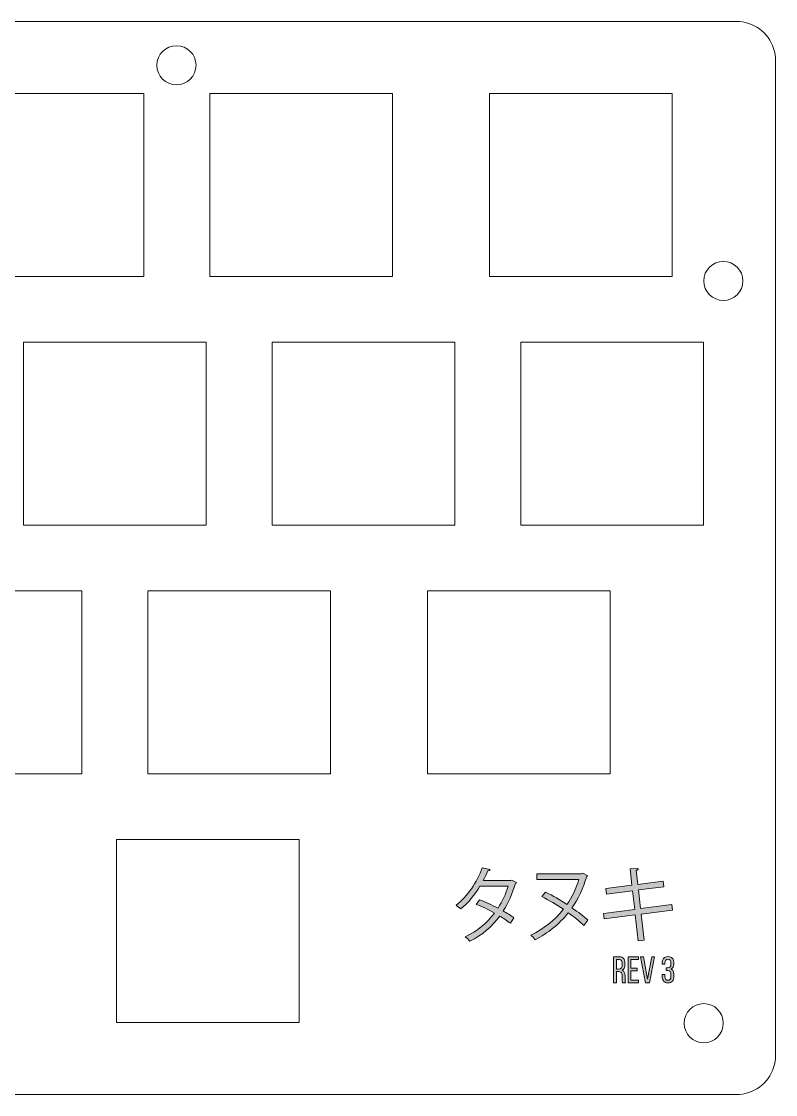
# Model space of a CAD drawing. Header units: inches. Extents: x 3 to 411, y -340 to -2.
# Drawn here: x 184.1 to 241.9, y -83.9 to -1.7 of the extents above; entities that cross this region are included whole.
import ezdxf

# ---------------------------------------------------------------- set-up
doc = ezdxf.new("R2010")
doc.units = ezdxf.units.IN
doc.header["$MEASUREMENT"] = 0
doc.layers.add('Layer 1', color=7, linetype='Continuous')

# ---------------------------------------------------------------- blocks, each defined once
blk = doc.blocks.new('block 86')
at = {"layer": 'Layer 1', "color": 4, "lineweight": 9, "true_color": 0x00ffff}
blk.add_lwpolyline([(238.876, -1.689), (239.112, -1.697)], dxfattribs=at)
blk = doc.blocks.new('block 87')
at = {"layer": 'Layer 1', "color": 4, "lineweight": 9, "true_color": 0x00ffff}
blk.add_lwpolyline([(239.112, -1.697), (239.345, -1.725)], dxfattribs=at)
blk = doc.blocks.new('block 88')
at = {"layer": 'Layer 1', "color": 4, "lineweight": 9, "true_color": 0x00ffff}
blk.add_lwpolyline([(239.345, -1.725), (239.577, -1.77)], dxfattribs=at)
blk = doc.blocks.new('block 89')
at = {"layer": 'Layer 1', "color": 4, "lineweight": 9, "true_color": 0x00ffff}
blk.add_lwpolyline([(239.577, -1.77), (239.804, -1.835)], dxfattribs=at)
blk = doc.blocks.new('block 90')
at = {"layer": 'Layer 1', "color": 4, "lineweight": 9, "true_color": 0x00ffff}
blk.add_lwpolyline([(239.804, -1.835), (240.024, -1.916)], dxfattribs=at)
blk = doc.blocks.new('block 91')
at = {"layer": 'Layer 1', "color": 4, "lineweight": 9, "true_color": 0x00ffff}
blk.add_lwpolyline([(240.024, -1.916), (240.238, -2.014)], dxfattribs=at)
blk = doc.blocks.new('block 92')
at = {"layer": 'Layer 1', "color": 4, "lineweight": 9, "true_color": 0x00ffff}
blk.add_lwpolyline([(240.238, -2.014), (240.443, -2.132)], dxfattribs=at)
blk = doc.blocks.new('block 93')
at = {"layer": 'Layer 1', "color": 4, "lineweight": 9, "true_color": 0x00ffff}
blk.add_lwpolyline([(240.443, -2.132), (240.639, -2.261)], dxfattribs=at)
blk = doc.blocks.new('block 94')
at = {"layer": 'Layer 1', "color": 4, "lineweight": 9, "true_color": 0x00ffff}
blk.add_lwpolyline([(240.639, -2.261), (240.825, -2.407)], dxfattribs=at)
blk = doc.blocks.new('block 95')
at = {"layer": 'Layer 1', "color": 4, "lineweight": 9, "true_color": 0x00ffff}
blk.add_lwpolyline([(240.825, -2.407), (240.997, -2.567)], dxfattribs=at)
blk = doc.blocks.new('block 96')
at = {"layer": 'Layer 1', "color": 4, "lineweight": 9, "true_color": 0x00ffff}
blk.add_lwpolyline([(240.997, -2.567), (241.157, -2.739)], dxfattribs=at)
blk = doc.blocks.new('block 97')
at = {"layer": 'Layer 1', "color": 4, "lineweight": 9, "true_color": 0x00ffff}
blk.add_lwpolyline([(241.157, -2.739), (241.303, -2.925)], dxfattribs=at)
blk = doc.blocks.new('block 98')
at = {"layer": 'Layer 1', "color": 4, "lineweight": 9, "true_color": 0x00ffff}
blk.add_lwpolyline([(241.303, -2.925), (241.434, -3.12)], dxfattribs=at)
blk = doc.blocks.new('block 99')
at = {"layer": 'Layer 1', "color": 4, "lineweight": 9, "true_color": 0x00ffff}
blk.add_lwpolyline([(241.434, -3.12), (241.55, -3.326)], dxfattribs=at)
blk = doc.blocks.new('block 100')
at = {"layer": 'Layer 1', "color": 4, "lineweight": 9, "true_color": 0x00ffff}
blk.add_lwpolyline([(241.55, -3.326), (241.649, -3.54)], dxfattribs=at)
blk = doc.blocks.new('block 101')
at = {"layer": 'Layer 1', "color": 4, "lineweight": 9, "true_color": 0x00ffff}
blk.add_lwpolyline([(241.649, -3.54), (241.729, -3.76)], dxfattribs=at)
blk = doc.blocks.new('block 102')
at = {"layer": 'Layer 1', "color": 4, "lineweight": 9, "true_color": 0x00ffff}
blk.add_lwpolyline([(241.729, -3.76), (241.794, -3.987)], dxfattribs=at)
blk = doc.blocks.new('block 103')
at = {"layer": 'Layer 1', "color": 4, "lineweight": 9, "true_color": 0x00ffff}
blk.add_lwpolyline([(241.794, -3.987), (241.839, -4.219)], dxfattribs=at)
blk = doc.blocks.new('block 104')
at = {"layer": 'Layer 1', "color": 4, "lineweight": 9, "true_color": 0x00ffff}
blk.add_lwpolyline([(241.839, -4.219), (241.868, -4.454)], dxfattribs=at)
blk = doc.blocks.new('block 105')
at = {"layer": 'Layer 1', "color": 4, "lineweight": 9, "true_color": 0x00ffff}
blk.add_lwpolyline([(241.868, -4.454), (241.876, -4.689)], dxfattribs=at)
blk = doc.blocks.new('block 106')
at = {"layer": 'Layer 1', "color": 4, "lineweight": 9, "true_color": 0x00ffff}
blk.add_lwpolyline([(241.876, -4.689), (241.876, -80.889)], dxfattribs=at)
blk = doc.blocks.new('block 107')
at = {"layer": 'Layer 1', "color": 4, "lineweight": 9, "true_color": 0x00ffff}
blk.add_lwpolyline([(241.876, -80.889), (241.868, -81.125)], dxfattribs=at)
blk = doc.blocks.new('block 108')
at = {"layer": 'Layer 1', "color": 4, "lineweight": 9, "true_color": 0x00ffff}
blk.add_lwpolyline([(241.868, -81.125), (241.839, -81.359)], dxfattribs=at)
blk = doc.blocks.new('block 109')
at = {"layer": 'Layer 1', "color": 4, "lineweight": 9, "true_color": 0x00ffff}
blk.add_lwpolyline([(241.839, -81.359), (241.794, -81.589)], dxfattribs=at)
blk = doc.blocks.new('block 110')
at = {"layer": 'Layer 1', "color": 4, "lineweight": 9, "true_color": 0x00ffff}
blk.add_lwpolyline([(241.794, -81.589), (241.729, -81.817)], dxfattribs=at)
blk = doc.blocks.new('block 111')
at = {"layer": 'Layer 1', "color": 4, "lineweight": 9, "true_color": 0x00ffff}
blk.add_lwpolyline([(241.729, -81.817), (241.649, -82.039)], dxfattribs=at)
blk = doc.blocks.new('block 112')
at = {"layer": 'Layer 1', "color": 4, "lineweight": 9, "true_color": 0x00ffff}
blk.add_lwpolyline([(241.649, -82.039), (241.55, -82.251)], dxfattribs=at)
blk = doc.blocks.new('block 113')
at = {"layer": 'Layer 1', "color": 4, "lineweight": 9, "true_color": 0x00ffff}
blk.add_lwpolyline([(241.55, -82.251), (241.434, -82.457)], dxfattribs=at)
blk = doc.blocks.new('block 114')
at = {"layer": 'Layer 1', "color": 4, "lineweight": 9, "true_color": 0x00ffff}
blk.add_lwpolyline([(241.434, -82.457), (241.303, -82.653)], dxfattribs=at)
blk = doc.blocks.new('block 115')
at = {"layer": 'Layer 1', "color": 4, "lineweight": 9, "true_color": 0x00ffff}
blk.add_lwpolyline([(241.303, -82.653), (241.157, -82.838)], dxfattribs=at)
blk = doc.blocks.new('block 116')
at = {"layer": 'Layer 1', "color": 4, "lineweight": 9, "true_color": 0x00ffff}
blk.add_lwpolyline([(241.157, -82.838), (240.997, -83.011)], dxfattribs=at)
blk = doc.blocks.new('block 117')
at = {"layer": 'Layer 1', "color": 4, "lineweight": 9, "true_color": 0x00ffff}
blk.add_lwpolyline([(240.997, -83.011), (240.825, -83.171)], dxfattribs=at)
blk = doc.blocks.new('block 118')
at = {"layer": 'Layer 1', "color": 4, "lineweight": 9, "true_color": 0x00ffff}
blk.add_lwpolyline([(240.825, -83.171), (240.639, -83.317)], dxfattribs=at)
blk = doc.blocks.new('block 119')
at = {"layer": 'Layer 1', "color": 4, "lineweight": 9, "true_color": 0x00ffff}
blk.add_lwpolyline([(240.639, -83.317), (240.443, -83.447)], dxfattribs=at)
blk = doc.blocks.new('block 120')
at = {"layer": 'Layer 1', "color": 4, "lineweight": 9, "true_color": 0x00ffff}
blk.add_lwpolyline([(240.443, -83.447), (240.238, -83.563)], dxfattribs=at)
blk = doc.blocks.new('block 121')
at = {"layer": 'Layer 1', "color": 4, "lineweight": 9, "true_color": 0x00ffff}
blk.add_lwpolyline([(240.238, -83.563), (240.024, -83.661)], dxfattribs=at)
blk = doc.blocks.new('block 122')
at = {"layer": 'Layer 1', "color": 4, "lineweight": 9, "true_color": 0x00ffff}
blk.add_lwpolyline([(240.024, -83.661), (239.804, -83.743)], dxfattribs=at)
blk = doc.blocks.new('block 123')
at = {"layer": 'Layer 1', "color": 4, "lineweight": 9, "true_color": 0x00ffff}
blk.add_lwpolyline([(239.804, -83.743), (239.577, -83.807)], dxfattribs=at)
blk = doc.blocks.new('block 124')
at = {"layer": 'Layer 1', "color": 4, "lineweight": 9, "true_color": 0x00ffff}
blk.add_lwpolyline([(239.577, -83.807), (239.345, -83.853)], dxfattribs=at)
blk = doc.blocks.new('block 125')
at = {"layer": 'Layer 1', "color": 4, "lineweight": 9, "true_color": 0x00ffff}
blk.add_lwpolyline([(239.345, -83.853), (239.112, -83.88)], dxfattribs=at)
blk = doc.blocks.new('block 126')
at = {"layer": 'Layer 1', "color": 4, "lineweight": 9, "true_color": 0x00ffff}
blk.add_lwpolyline([(239.112, -83.88), (238.876, -83.889)], dxfattribs=at)
blk = doc.blocks.new('block 127')
at = {"layer": 'Layer 1', "color": 4, "lineweight": 9, "true_color": 0x00ffff}
blk.add_lwpolyline([(238.876, -83.889), (5.514, -83.889)], dxfattribs=at)
blk = doc.blocks.new('block 169')
at = {"layer": 'Layer 1', "color": 4, "lineweight": 9, "true_color": 0x00ffff}
blk.add_lwpolyline([(5.514, -1.688), (238.876, -1.689)], dxfattribs=at)
blk = doc.blocks.new('block 274')
at = {"layer": 'Layer 1', "color": 5, "lineweight": 9, "true_color": 0x0000ff}
blk.add_lwpolyline([(191.395, -64.364), (205.394, -64.364)], dxfattribs=at)
blk = doc.blocks.new('block 275')
at = {"layer": 'Layer 1', "color": 5, "lineweight": 9, "true_color": 0x0000ff}
blk.add_lwpolyline([(205.394, -64.364), (205.394, -78.363)], dxfattribs=at)
blk = doc.blocks.new('block 276')
at = {"layer": 'Layer 1', "color": 5, "lineweight": 9, "true_color": 0x0000ff}
blk.add_lwpolyline([(205.394, -78.363), (191.395, -78.363)], dxfattribs=at)
blk = doc.blocks.new('block 277')
at = {"layer": 'Layer 1', "color": 5, "lineweight": 9, "true_color": 0x0000ff}
blk.add_lwpolyline([(191.395, -78.363), (191.395, -64.364)], dxfattribs=at)
blk = doc.blocks.new('block 310')
at = {"layer": 'Layer 1', "color": 5, "lineweight": 9, "true_color": 0x0000ff}
blk.add_lwpolyline([(174.726, -45.314), (188.726, -45.314)], dxfattribs=at)
blk = doc.blocks.new('block 311')
at = {"layer": 'Layer 1', "color": 5, "lineweight": 9, "true_color": 0x0000ff}
blk.add_lwpolyline([(188.726, -45.314), (188.726, -59.313)], dxfattribs=at)
blk = doc.blocks.new('block 312')
at = {"layer": 'Layer 1', "color": 5, "lineweight": 9, "true_color": 0x0000ff}
blk.add_lwpolyline([(188.726, -59.313), (174.726, -59.313)], dxfattribs=at)
blk = doc.blocks.new('block 314')
at = {"layer": 'Layer 1', "color": 5, "lineweight": 9, "true_color": 0x0000ff}
blk.add_lwpolyline([(193.776, -45.314), (207.776, -45.314)], dxfattribs=at)
blk = doc.blocks.new('block 315')
at = {"layer": 'Layer 1', "color": 5, "lineweight": 9, "true_color": 0x0000ff}
blk.add_lwpolyline([(207.776, -45.314), (207.776, -59.313)], dxfattribs=at)
blk = doc.blocks.new('block 316')
at = {"layer": 'Layer 1', "color": 5, "lineweight": 9, "true_color": 0x0000ff}
blk.add_lwpolyline([(207.776, -59.313), (193.776, -59.313)], dxfattribs=at)
blk = doc.blocks.new('block 317')
at = {"layer": 'Layer 1', "color": 5, "lineweight": 9, "true_color": 0x0000ff}
blk.add_lwpolyline([(193.776, -59.313), (193.776, -45.314)], dxfattribs=at)
blk = doc.blocks.new('block 318')
at = {"layer": 'Layer 1', "color": 5, "lineweight": 9, "true_color": 0x0000ff}
blk.add_lwpolyline([(215.207, -45.314), (229.207, -45.314)], dxfattribs=at)
blk = doc.blocks.new('block 319')
at = {"layer": 'Layer 1', "color": 5, "lineweight": 9, "true_color": 0x0000ff}
blk.add_lwpolyline([(229.207, -45.314), (229.207, -59.313)], dxfattribs=at)
blk = doc.blocks.new('block 320')
at = {"layer": 'Layer 1', "color": 5, "lineweight": 9, "true_color": 0x0000ff}
blk.add_lwpolyline([(229.207, -59.313), (215.207, -59.313)], dxfattribs=at)
blk = doc.blocks.new('block 321')
at = {"layer": 'Layer 1', "color": 5, "lineweight": 9, "true_color": 0x0000ff}
blk.add_lwpolyline([(215.207, -59.313), (215.207, -45.314)], dxfattribs=at)
blk = doc.blocks.new('block 358')
at = {"layer": 'Layer 1', "color": 5, "lineweight": 9, "true_color": 0x0000ff}
blk.add_lwpolyline([(184.251, -26.264), (198.251, -26.264)], dxfattribs=at)
blk = doc.blocks.new('block 359')
at = {"layer": 'Layer 1', "color": 5, "lineweight": 9, "true_color": 0x0000ff}
blk.add_lwpolyline([(198.251, -26.264), (198.251, -40.263)], dxfattribs=at)
blk = doc.blocks.new('block 360')
at = {"layer": 'Layer 1', "color": 5, "lineweight": 9, "true_color": 0x0000ff}
blk.add_lwpolyline([(198.251, -40.263), (184.251, -40.263)], dxfattribs=at)
blk = doc.blocks.new('block 361')
at = {"layer": 'Layer 1', "color": 5, "lineweight": 9, "true_color": 0x0000ff}
blk.add_lwpolyline([(184.251, -40.263), (184.251, -26.264)], dxfattribs=at)
blk = doc.blocks.new('block 362')
at = {"layer": 'Layer 1', "color": 5, "lineweight": 9, "true_color": 0x0000ff}
blk.add_lwpolyline([(203.301, -26.264), (217.301, -26.264)], dxfattribs=at)
blk = doc.blocks.new('block 363')
at = {"layer": 'Layer 1', "color": 5, "lineweight": 9, "true_color": 0x0000ff}
blk.add_lwpolyline([(217.301, -26.264), (217.301, -40.263)], dxfattribs=at)
blk = doc.blocks.new('block 364')
at = {"layer": 'Layer 1', "color": 5, "lineweight": 9, "true_color": 0x0000ff}
blk.add_lwpolyline([(217.301, -40.263), (203.301, -40.263)], dxfattribs=at)
blk = doc.blocks.new('block 365')
at = {"layer": 'Layer 1', "color": 5, "lineweight": 9, "true_color": 0x0000ff}
blk.add_lwpolyline([(203.301, -40.263), (203.301, -26.264)], dxfattribs=at)
blk = doc.blocks.new('block 366')
at = {"layer": 'Layer 1', "color": 5, "lineweight": 9, "true_color": 0x0000ff}
blk.add_lwpolyline([(222.351, -26.264), (236.351, -26.264)], dxfattribs=at)
blk = doc.blocks.new('block 367')
at = {"layer": 'Layer 1', "color": 5, "lineweight": 9, "true_color": 0x0000ff}
blk.add_lwpolyline([(236.351, -26.264), (236.351, -40.263)], dxfattribs=at)
blk = doc.blocks.new('block 368')
at = {"layer": 'Layer 1', "color": 5, "lineweight": 9, "true_color": 0x0000ff}
blk.add_lwpolyline([(236.351, -40.263), (222.351, -40.263)], dxfattribs=at)
blk = doc.blocks.new('block 369')
at = {"layer": 'Layer 1', "color": 5, "lineweight": 9, "true_color": 0x0000ff}
blk.add_lwpolyline([(222.351, -40.263), (222.351, -26.264)], dxfattribs=at)
blk = doc.blocks.new('block 406')
at = {"layer": 'Layer 1', "color": 5, "lineweight": 9, "true_color": 0x0000ff}
blk.add_lwpolyline([(179.489, -7.212), (193.488, -7.212)], dxfattribs=at)
blk = doc.blocks.new('block 407')
at = {"layer": 'Layer 1', "color": 5, "lineweight": 9, "true_color": 0x0000ff}
blk.add_lwpolyline([(193.488, -7.212), (193.488, -21.213)], dxfattribs=at)
blk = doc.blocks.new('block 408')
at = {"layer": 'Layer 1', "color": 5, "lineweight": 9, "true_color": 0x0000ff}
blk.add_lwpolyline([(193.488, -21.213), (179.489, -21.213)], dxfattribs=at)
blk = doc.blocks.new('block 410')
at = {"layer": 'Layer 1', "color": 5, "lineweight": 9, "true_color": 0x0000ff}
blk.add_lwpolyline([(198.539, -7.212), (212.538, -7.212)], dxfattribs=at)
blk = doc.blocks.new('block 411')
at = {"layer": 'Layer 1', "color": 5, "lineweight": 9, "true_color": 0x0000ff}
blk.add_lwpolyline([(212.538, -7.212), (212.538, -21.213)], dxfattribs=at)
blk = doc.blocks.new('block 412')
at = {"layer": 'Layer 1', "color": 5, "lineweight": 9, "true_color": 0x0000ff}
blk.add_lwpolyline([(212.538, -21.213), (198.539, -21.213)], dxfattribs=at)
blk = doc.blocks.new('block 413')
at = {"layer": 'Layer 1', "color": 5, "lineweight": 9, "true_color": 0x0000ff}
blk.add_lwpolyline([(198.539, -21.213), (198.539, -7.212)], dxfattribs=at)
blk = doc.blocks.new('block 414')
at = {"layer": 'Layer 1', "color": 5, "lineweight": 9, "true_color": 0x0000ff}
blk.add_lwpolyline([(219.97, -7.212), (233.969, -7.212)], dxfattribs=at)
blk = doc.blocks.new('block 415')
at = {"layer": 'Layer 1', "color": 5, "lineweight": 9, "true_color": 0x0000ff}
blk.add_lwpolyline([(233.969, -7.212), (233.969, -21.213)], dxfattribs=at)
blk = doc.blocks.new('block 416')
at = {"layer": 'Layer 1', "color": 5, "lineweight": 9, "true_color": 0x0000ff}
blk.add_lwpolyline([(233.969, -21.213), (219.97, -21.213)], dxfattribs=at)
blk = doc.blocks.new('block 417')
at = {"layer": 'Layer 1', "color": 5, "lineweight": 9, "true_color": 0x0000ff}
blk.add_lwpolyline([(219.97, -21.213), (219.97, -7.212)], dxfattribs=at)
blk = doc.blocks.new('block 608')
at = {"layer": 'Layer 1', "true_color": 0xffffff}
h = blk.add_hatch(color=7, dxfattribs=at)
h.dxf.hatch_style = 2
edge = h.paths.add_edge_path()
edge.add_spline(control_points=[(222.022, -67.647), (222.016, -67.679), (221.984, -67.705), (221.946, -67.717), (221.711, -68.505), (221.393, -69.229), (221.012, -69.82), (221.285, -69.978), (221.597, -70.175), (221.832, -70.347), (221.832, -70.347), (221.565, -70.766), (221.565, -70.766), (221.336, -70.588), (221.012, -70.379), (220.745, -70.214), (220.161, -71.027), (219.411, -71.681), (218.452, -72.145), (218.383, -72.036), (218.217, -71.884), (218.103, -71.814), (219.03, -71.382), (219.773, -70.741), (220.352, -69.985), (219.881, -69.724), (219.418, -69.502), (218.948, -69.324), (218.948, -69.324), (219.189, -68.969), (219.189, -68.969), (219.653, -69.134), (220.129, -69.35), (220.618, -69.61), (220.949, -69.089), (221.209, -68.537), (221.387, -67.927), (221.387, -67.927), (219.234, -67.927), (219.234, -67.927), (218.846, -68.575), (218.325, -69.216), (217.766, -69.674), (217.684, -69.597), (217.512, -69.458), (217.404, -69.388), (218.236, -68.753), (219.024, -67.609), (219.405, -66.523), (219.405, -66.523), (220.009, -66.663), (220.009, -66.663), (219.983, -66.733), (219.92, -66.752), (219.837, -66.745), (219.748, -66.955), (219.602, -67.266), (219.481, -67.501), (219.481, -67.501), (221.59, -67.501), (221.59, -67.501), (221.59, -67.501), (221.679, -67.476), (221.679, -67.476), (221.679, -67.476), (222.022, -67.647), (222.022, -67.647)], knot_values=[0, 0, 0, 0, 1, 1, 1, 2, 2, 2, 3, 3, 3, 4, 4, 4, 5, 5, 5, 6, 6, 6, 7, 7, 7, 8, 8, 8, 9, 9, 9, 10, 10, 10, 11, 11, 11, 12, 12, 12, 13, 13, 13, 14, 14, 14, 15, 15, 15, 16, 16, 16, 17, 17, 17, 18, 18, 18, 19, 19, 19, 20, 20, 20, 21, 21, 21, 22, 22, 22, 22], degree=3, periodic=1)
h = blk.add_hatch(color=7, dxfattribs=at)
h.dxf.hatch_style = 2
edge = h.paths.add_edge_path()
edge.add_spline(control_points=[(231.585, -70.068), (231.585, -70.068), (231.813, -72.062), (231.813, -72.062), (231.813, -72.062), (231.356, -72.113), (231.356, -72.113), (231.356, -72.113), (231.134, -70.125), (231.134, -70.125), (231.134, -70.125), (228.752, -70.43), (228.752, -70.43), (228.752, -70.43), (228.695, -70.01), (228.695, -70.01), (228.695, -70.01), (231.089, -69.705), (231.089, -69.705), (231.089, -69.705), (230.924, -68.276), (230.924, -68.276), (230.924, -68.276), (228.93, -68.537), (228.93, -68.537), (228.93, -68.537), (228.873, -68.111), (228.873, -68.111), (228.873, -68.111), (230.873, -67.857), (230.873, -67.857), (230.873, -67.857), (230.734, -66.599), (230.734, -66.599), (230.734, -66.599), (231.356, -66.574), (231.356, -66.574), (231.356, -66.637), (231.299, -66.688), (231.21, -66.714), (231.21, -66.714), (231.324, -67.793), (231.324, -67.793), (231.324, -67.793), (233.255, -67.539), (233.255, -67.539), (233.255, -67.539), (233.306, -67.971), (233.306, -67.971), (233.306, -67.971), (231.375, -68.219), (231.375, -68.219), (231.375, -68.219), (231.54, -69.642), (231.54, -69.642), (231.54, -69.642), (233.929, -69.343), (233.929, -69.343), (233.929, -69.343), (233.986, -69.763), (233.986, -69.763), (233.986, -69.763), (231.585, -70.068), (231.585, -70.068)], knot_values=[0, 0, 0, 0, 1, 1, 1, 2, 2, 2, 3, 3, 3, 4, 4, 4, 5, 5, 5, 6, 6, 6, 7, 7, 7, 8, 8, 8, 9, 9, 9, 10, 10, 10, 11, 11, 11, 12, 12, 12, 13, 13, 13, 14, 14, 14, 15, 15, 15, 16, 16, 16, 17, 17, 17, 18, 18, 18, 19, 19, 19, 20, 20, 20, 21, 21, 21, 21], degree=3, periodic=1)
h = blk.add_hatch(color=7, dxfattribs=at)
h.dxf.hatch_style = 2
edge = h.paths.add_edge_path()
edge.add_spline(control_points=[(223.577, -66.98), (223.577, -66.98), (227.02, -66.98), (227.02, -66.98), (227.02, -66.98), (227.102, -66.929), (227.102, -66.929), (227.102, -66.929), (227.489, -67.126), (227.489, -67.126), (227.477, -67.152), (227.445, -67.177), (227.407, -67.196), (227.147, -68.073), (226.759, -68.899), (226.283, -69.585), (226.765, -69.915), (227.191, -70.245), (227.509, -70.544), (227.509, -70.544), (227.197, -70.931), (227.197, -70.931), (226.88, -70.633), (226.467, -70.296), (225.997, -69.966), (225.298, -70.855), (224.415, -71.541), (223.456, -72.03), (223.367, -71.916), (223.234, -71.77), (223.126, -71.674), (224.066, -71.236), (224.961, -70.544), (225.622, -69.699), (225.095, -69.35), (224.529, -69.007), (223.977, -68.721), (223.977, -68.721), (224.263, -68.384), (224.263, -68.384), (224.809, -68.657), (225.381, -68.988), (225.895, -69.331), (226.283, -68.772), (226.6, -68.137), (226.816, -67.412), (226.816, -67.412), (223.577, -67.412), (223.577, -67.412), (223.577, -67.412), (223.577, -66.98), (223.577, -66.98)], knot_values=[0, 0, 0, 0, 1, 1, 1, 2, 2, 2, 3, 3, 3, 4, 4, 4, 5, 5, 5, 6, 6, 6, 7, 7, 7, 8, 8, 8, 9, 9, 9, 10, 10, 10, 11, 11, 11, 12, 12, 12, 13, 13, 13, 14, 14, 14, 15, 15, 15, 16, 16, 16, 17, 17, 17, 17], degree=3, periodic=1)
at = {"layer": 'Layer 1', "lineweight": 0}
for points, knots in [([(222.022, -67.647), (222.016, -67.679), (221.984, -67.705), (221.946, -67.717), (221.711, -68.505), (221.393, -69.229), (221.012, -69.82), (221.285, -69.978), (221.597, -70.175), (221.832, -70.347), (221.832, -70.347), (221.565, -70.766), (221.565, -70.766), (221.336, -70.588), (221.012, -70.379), (220.745, -70.214), (220.161, -71.027), (219.411, -71.681), (218.452, -72.145), (218.383, -72.036), (218.217, -71.884), (218.103, -71.814), (219.03, -71.382), (219.773, -70.741), (220.352, -69.985), (219.881, -69.724), (219.418, -69.502), (218.948, -69.324), (218.948, -69.324), (219.189, -68.969), (219.189, -68.969), (219.653, -69.134), (220.129, -69.35), (220.618, -69.61), (220.949, -69.089), (221.209, -68.537), (221.387, -67.927), (221.387, -67.927), (219.234, -67.927), (219.234, -67.927), (218.846, -68.575), (218.325, -69.216), (217.766, -69.674), (217.684, -69.597), (217.512, -69.458), (217.404, -69.388), (218.236, -68.753), (219.024, -67.609), (219.405, -66.523), (219.405, -66.523), (220.009, -66.663), (220.009, -66.663), (219.983, -66.733), (219.92, -66.752), (219.837, -66.745), (219.748, -66.955), (219.602, -67.266), (219.481, -67.501), (219.481, -67.501), (221.59, -67.501), (221.59, -67.501), (221.59, -67.501), (221.679, -67.476), (221.679, -67.476), (221.679, -67.476), (222.022, -67.647), (222.022, -67.647)], [0, 0, 0, 0, 1, 1, 1, 2, 2, 2, 3, 3, 3, 4, 4, 4, 5, 5, 5, 6, 6, 6, 7, 7, 7, 8, 8, 8, 9, 9, 9, 10, 10, 10, 11, 11, 11, 12, 12, 12, 13, 13, 13, 14, 14, 14, 15, 15, 15, 16, 16, 16, 17, 17, 17, 18, 18, 18, 19, 19, 19, 20, 20, 20, 21, 21, 21, 22, 22, 22, 22]), ([(231.585, -70.068), (231.585, -70.068), (231.813, -72.062), (231.813, -72.062), (231.813, -72.062), (231.356, -72.113), (231.356, -72.113), (231.356, -72.113), (231.134, -70.125), (231.134, -70.125), (231.134, -70.125), (228.752, -70.43), (228.752, -70.43), (228.752, -70.43), (228.695, -70.01), (228.695, -70.01), (228.695, -70.01), (231.089, -69.705), (231.089, -69.705), (231.089, -69.705), (230.924, -68.276), (230.924, -68.276), (230.924, -68.276), (228.93, -68.537), (228.93, -68.537), (228.93, -68.537), (228.873, -68.111), (228.873, -68.111), (228.873, -68.111), (230.873, -67.857), (230.873, -67.857), (230.873, -67.857), (230.734, -66.599), (230.734, -66.599), (230.734, -66.599), (231.356, -66.574), (231.356, -66.574), (231.356, -66.637), (231.299, -66.688), (231.21, -66.714), (231.21, -66.714), (231.324, -67.793), (231.324, -67.793), (231.324, -67.793), (233.255, -67.539), (233.255, -67.539), (233.255, -67.539), (233.306, -67.971), (233.306, -67.971), (233.306, -67.971), (231.375, -68.219), (231.375, -68.219), (231.375, -68.219), (231.54, -69.642), (231.54, -69.642), (231.54, -69.642), (233.929, -69.343), (233.929, -69.343), (233.929, -69.343), (233.986, -69.763), (233.986, -69.763), (233.986, -69.763), (231.585, -70.068), (231.585, -70.068)], [0, 0, 0, 0, 1, 1, 1, 2, 2, 2, 3, 3, 3, 4, 4, 4, 5, 5, 5, 6, 6, 6, 7, 7, 7, 8, 8, 8, 9, 9, 9, 10, 10, 10, 11, 11, 11, 12, 12, 12, 13, 13, 13, 14, 14, 14, 15, 15, 15, 16, 16, 16, 17, 17, 17, 18, 18, 18, 19, 19, 19, 20, 20, 20, 21, 21, 21, 21]), ([(223.577, -66.98), (223.577, -66.98), (227.02, -66.98), (227.02, -66.98), (227.02, -66.98), (227.102, -66.929), (227.102, -66.929), (227.102, -66.929), (227.489, -67.126), (227.489, -67.126), (227.477, -67.152), (227.445, -67.177), (227.407, -67.196), (227.147, -68.073), (226.759, -68.899), (226.283, -69.585), (226.765, -69.915), (227.191, -70.245), (227.509, -70.544), (227.509, -70.544), (227.197, -70.931), (227.197, -70.931), (226.88, -70.633), (226.467, -70.296), (225.997, -69.966), (225.298, -70.855), (224.415, -71.541), (223.456, -72.03), (223.367, -71.916), (223.234, -71.77), (223.126, -71.674), (224.066, -71.236), (224.961, -70.544), (225.622, -69.699), (225.095, -69.35), (224.529, -69.007), (223.977, -68.721), (223.977, -68.721), (224.263, -68.384), (224.263, -68.384), (224.809, -68.657), (225.381, -68.988), (225.895, -69.331), (226.283, -68.772), (226.6, -68.137), (226.816, -67.412), (226.816, -67.412), (223.577, -67.412), (223.577, -67.412), (223.577, -67.412), (223.577, -66.98), (223.577, -66.98)], [0, 0, 0, 0, 1, 1, 1, 2, 2, 2, 3, 3, 3, 4, 4, 4, 5, 5, 5, 6, 6, 6, 7, 7, 7, 8, 8, 8, 9, 9, 9, 10, 10, 10, 11, 11, 11, 12, 12, 12, 13, 13, 13, 14, 14, 14, 15, 15, 15, 16, 16, 16, 17, 17, 17, 17])]:
    blk.add_open_spline(points, degree=3, knots=knots, dxfattribs=at)
blk = doc.blocks.new('block 609')
at = {"layer": 'Layer 1', "true_color": 0xffffff}
h = blk.add_hatch(color=7, dxfattribs=at)
h.dxf.hatch_style = 2
edge = h.paths.add_edge_path()
edge.add_spline(control_points=[(229.903, -73.345), (230.059, -73.345), (230.171, -73.383), (230.24, -73.46), (230.309, -73.537), (230.343, -73.649), (230.343, -73.796), (230.343, -73.796), (230.343, -73.957), (230.343, -73.957), (230.343, -74.066), (230.323, -74.154), (230.284, -74.222), (230.244, -74.29), (230.182, -74.337), (230.097, -74.363), (230.188, -74.389), (230.252, -74.438), (230.289, -74.509), (230.327, -74.579), (230.346, -74.668), (230.346, -74.775), (230.346, -74.775), (230.346, -75.083), (230.346, -75.083), (230.346, -75.126), (230.348, -75.168), (230.351, -75.208), (230.355, -75.249), (230.366, -75.286), (230.385, -75.32), (230.385, -75.32), (230.162, -75.32), (230.162, -75.32), (230.149, -75.292), (230.14, -75.261), (230.134, -75.228), (230.128, -75.195), (230.126, -75.146), (230.126, -75.08), (230.126, -75.08), (230.126, -74.77), (230.126, -74.77), (230.126, -74.658), (230.101, -74.582), (230.051, -74.54), (230.001, -74.497), (229.93, -74.476), (229.838, -74.476), (229.838, -74.476), (229.682, -74.476), (229.682, -74.476), (229.682, -74.476), (229.682, -75.32), (229.682, -75.32), (229.682, -75.32), (229.462, -75.32), (229.462, -75.32), (229.462, -75.32), (229.462, -73.345), (229.462, -73.345), (229.462, -73.345), (229.903, -73.345), (229.903, -73.345)], knot_values=[0, 0, 0, 0, 1, 1, 1, 2, 2, 2, 3, 3, 3, 4, 4, 4, 5, 5, 5, 6, 6, 6, 7, 7, 7, 8, 8, 8, 9, 9, 9, 10, 10, 10, 11, 11, 11, 12, 12, 12, 13, 13, 13, 14, 14, 14, 15, 15, 15, 16, 16, 16, 17, 17, 17, 18, 18, 18, 19, 19, 19, 20, 20, 20, 21, 21, 21, 21], degree=3, periodic=1)
edge = h.paths.add_edge_path()
edge.add_spline(control_points=[(229.846, -74.276), (229.935, -74.276), (230.003, -74.257), (230.052, -74.221), (230.101, -74.184), (230.126, -74.112), (230.126, -74.005), (230.126, -74.005), (230.126, -73.816), (230.126, -73.816), (230.126, -73.726), (230.108, -73.658), (230.073, -73.613), (230.038, -73.567), (229.98, -73.545), (229.897, -73.545), (229.897, -73.545), (229.682, -73.545), (229.682, -73.545), (229.682, -73.545), (229.682, -74.276), (229.682, -74.276), (229.682, -74.276), (229.846, -74.276), (229.846, -74.276)], knot_values=[0, 0, 0, 0, 1, 1, 1, 2, 2, 2, 3, 3, 3, 4, 4, 4, 5, 5, 5, 6, 6, 6, 7, 7, 7, 8, 8, 8, 8], degree=3, periodic=1)
h = blk.add_hatch(color=7, dxfattribs=at)
h.dxf.hatch_style = 2
h.paths.add_polyline_path([(231.277, -74.219), (231.277, -74.417), (230.794, -74.417), (230.794, -75.119), (231.387, -75.119), (231.387, -75.32), (230.574, -75.32), (230.574, -73.345), (231.387, -73.345), (231.387, -73.545), (230.794, -73.545), (230.794, -74.219)])
h = blk.add_hatch(color=7, dxfattribs=at)
h.dxf.hatch_style = 2
h.paths.add_polyline_path([(231.757, -73.345), (232.079, -75.063), (232.397, -73.345), (232.601, -73.345), (232.231, -75.32), (231.906, -75.32), (231.534, -73.345)])
h = blk.add_hatch(color=7, dxfattribs=at)
h.dxf.hatch_style = 2
edge = h.paths.add_edge_path()
edge.add_spline(control_points=[(233.639, -73.325), (233.792, -73.325), (233.904, -73.369), (233.977, -73.459), (234.049, -73.548), (234.085, -73.669), (234.085, -73.821), (234.085, -73.821), (234.085, -73.872), (234.085, -73.872), (234.085, -73.974), (234.065, -74.059), (234.025, -74.129), (233.984, -74.199), (233.924, -74.249), (233.845, -74.278), (233.93, -74.311), (233.991, -74.362), (234.029, -74.432), (234.066, -74.503), (234.085, -74.588), (234.085, -74.688), (234.085, -74.688), (234.085, -74.84), (234.085, -74.84), (234.085, -74.993), (234.049, -75.114), (233.977, -75.204), (233.904, -75.294), (233.792, -75.34), (233.639, -75.34), (233.489, -75.34), (233.377, -75.294), (233.305, -75.203), (233.232, -75.112), (233.196, -74.991), (233.196, -74.84), (233.196, -74.84), (233.196, -74.705), (233.196, -74.705), (233.196, -74.705), (233.402, -74.705), (233.402, -74.705), (233.402, -74.705), (233.402, -74.854), (233.402, -74.854), (233.402, -74.944), (233.421, -75.015), (233.459, -75.065), (233.496, -75.114), (233.555, -75.139), (233.634, -75.139), (233.715, -75.139), (233.773, -75.114), (233.81, -75.063), (233.847, -75.012), (233.865, -74.936), (233.865, -74.835), (233.865, -74.835), (233.865, -74.682), (233.865, -74.682), (233.865, -74.492), (233.782, -74.394), (233.617, -74.389), (233.617, -74.389), (233.498, -74.389), (233.498, -74.389), (233.498, -74.389), (233.498, -74.191), (233.498, -74.191), (233.498, -74.191), (233.628, -74.191), (233.628, -74.191), (233.701, -74.187), (233.759, -74.163), (233.802, -74.118), (233.844, -74.072), (233.865, -74.007), (233.865, -73.92), (233.865, -73.92), (233.865, -73.83), (233.865, -73.83), (233.865, -73.728), (233.847, -73.651), (233.81, -73.6), (233.773, -73.548), (233.715, -73.522), (233.634, -73.522), (233.555, -73.522), (233.496, -73.547), (233.459, -73.598), (233.421, -73.649), (233.402, -73.72), (233.402, -73.81), (233.402, -73.81), (233.402, -73.912), (233.402, -73.912), (233.402, -73.912), (233.196, -73.912), (233.196, -73.912), (233.196, -73.912), (233.196, -73.821), (233.196, -73.821), (233.196, -73.669), (233.232, -73.548), (233.303, -73.459), (233.375, -73.369), (233.487, -73.325), (233.639, -73.325)], knot_values=[0, 0, 0, 0, 1, 1, 1, 2, 2, 2, 3, 3, 3, 4, 4, 4, 5, 5, 5, 6, 6, 6, 7, 7, 7, 8, 8, 8, 9, 9, 9, 10, 10, 10, 11, 11, 11, 12, 12, 12, 13, 13, 13, 14, 14, 14, 15, 15, 15, 16, 16, 16, 17, 17, 17, 18, 18, 18, 19, 19, 19, 20, 20, 20, 21, 21, 21, 22, 22, 22, 23, 23, 23, 24, 24, 24, 25, 25, 25, 26, 26, 26, 27, 27, 27, 28, 28, 28, 29, 29, 29, 30, 30, 30, 31, 31, 31, 32, 32, 32, 33, 33, 33, 34, 34, 34, 35, 35, 35, 36, 36, 36, 36], degree=3, periodic=1)
at = {"layer": 'Layer 1', "lineweight": 0}
for points in [[(231.277, -74.219), (231.277, -74.417), (230.794, -74.417), (230.794, -75.119), (231.387, -75.119), (231.387, -75.32), (230.574, -75.32), (230.574, -73.345), (231.387, -73.345), (231.387, -73.545), (230.794, -73.545), (230.794, -74.219), (231.277, -74.219)], [(231.757, -73.345), (232.079, -75.063), (232.397, -73.345), (232.601, -73.345), (232.231, -75.32), (231.906, -75.32), (231.534, -73.345), (231.757, -73.345)]]:
    blk.add_lwpolyline(points, dxfattribs=at)
for points, knots in [([(229.903, -73.345), (230.059, -73.345), (230.171, -73.383), (230.24, -73.46), (230.309, -73.537), (230.343, -73.649), (230.343, -73.796), (230.343, -73.796), (230.343, -73.957), (230.343, -73.957), (230.343, -74.066), (230.323, -74.154), (230.284, -74.222), (230.244, -74.29), (230.182, -74.337), (230.097, -74.363), (230.188, -74.389), (230.252, -74.438), (230.289, -74.509), (230.327, -74.579), (230.346, -74.668), (230.346, -74.775), (230.346, -74.775), (230.346, -75.083), (230.346, -75.083), (230.346, -75.126), (230.348, -75.168), (230.351, -75.208), (230.355, -75.249), (230.366, -75.286), (230.385, -75.32), (230.385, -75.32), (230.162, -75.32), (230.162, -75.32), (230.149, -75.292), (230.14, -75.261), (230.134, -75.228), (230.128, -75.195), (230.126, -75.146), (230.126, -75.08), (230.126, -75.08), (230.126, -74.77), (230.126, -74.77), (230.126, -74.658), (230.101, -74.582), (230.051, -74.54), (230.001, -74.497), (229.93, -74.476), (229.838, -74.476), (229.838, -74.476), (229.682, -74.476), (229.682, -74.476), (229.682, -74.476), (229.682, -75.32), (229.682, -75.32), (229.682, -75.32), (229.462, -75.32), (229.462, -75.32), (229.462, -75.32), (229.462, -73.345), (229.462, -73.345), (229.462, -73.345), (229.903, -73.345), (229.903, -73.345)], [0, 0, 0, 0, 1, 1, 1, 2, 2, 2, 3, 3, 3, 4, 4, 4, 5, 5, 5, 6, 6, 6, 7, 7, 7, 8, 8, 8, 9, 9, 9, 10, 10, 10, 11, 11, 11, 12, 12, 12, 13, 13, 13, 14, 14, 14, 15, 15, 15, 16, 16, 16, 17, 17, 17, 18, 18, 18, 19, 19, 19, 20, 20, 20, 21, 21, 21, 21]), ([(229.846, -74.276), (229.935, -74.276), (230.003, -74.257), (230.052, -74.221), (230.101, -74.184), (230.126, -74.112), (230.126, -74.005), (230.126, -74.005), (230.126, -73.816), (230.126, -73.816), (230.126, -73.726), (230.108, -73.658), (230.073, -73.613), (230.038, -73.567), (229.98, -73.545), (229.897, -73.545), (229.897, -73.545), (229.682, -73.545), (229.682, -73.545), (229.682, -73.545), (229.682, -74.276), (229.682, -74.276), (229.682, -74.276), (229.846, -74.276), (229.846, -74.276)], [0, 0, 0, 0, 1, 1, 1, 2, 2, 2, 3, 3, 3, 4, 4, 4, 5, 5, 5, 6, 6, 6, 7, 7, 7, 8, 8, 8, 8]), ([(233.639, -73.325), (233.792, -73.325), (233.904, -73.369), (233.977, -73.459), (234.049, -73.548), (234.085, -73.669), (234.085, -73.821), (234.085, -73.821), (234.085, -73.872), (234.085, -73.872), (234.085, -73.974), (234.065, -74.059), (234.025, -74.129), (233.984, -74.199), (233.924, -74.249), (233.845, -74.278), (233.93, -74.311), (233.991, -74.362), (234.029, -74.432), (234.066, -74.503), (234.085, -74.588), (234.085, -74.688), (234.085, -74.688), (234.085, -74.84), (234.085, -74.84), (234.085, -74.993), (234.049, -75.114), (233.977, -75.204), (233.904, -75.294), (233.792, -75.34), (233.639, -75.34), (233.489, -75.34), (233.377, -75.294), (233.305, -75.203), (233.232, -75.112), (233.196, -74.991), (233.196, -74.84), (233.196, -74.84), (233.196, -74.705), (233.196, -74.705), (233.196, -74.705), (233.402, -74.705), (233.402, -74.705), (233.402, -74.705), (233.402, -74.854), (233.402, -74.854), (233.402, -74.944), (233.421, -75.015), (233.459, -75.065), (233.496, -75.114), (233.555, -75.139), (233.634, -75.139), (233.715, -75.139), (233.773, -75.114), (233.81, -75.063), (233.847, -75.012), (233.865, -74.936), (233.865, -74.835), (233.865, -74.835), (233.865, -74.682), (233.865, -74.682), (233.865, -74.492), (233.782, -74.394), (233.617, -74.389), (233.617, -74.389), (233.498, -74.389), (233.498, -74.389), (233.498, -74.389), (233.498, -74.191), (233.498, -74.191), (233.498, -74.191), (233.628, -74.191), (233.628, -74.191), (233.701, -74.187), (233.759, -74.163), (233.802, -74.118), (233.844, -74.072), (233.865, -74.007), (233.865, -73.92), (233.865, -73.92), (233.865, -73.83), (233.865, -73.83), (233.865, -73.728), (233.847, -73.651), (233.81, -73.6), (233.773, -73.548), (233.715, -73.522), (233.634, -73.522), (233.555, -73.522), (233.496, -73.547), (233.459, -73.598), (233.421, -73.649), (233.402, -73.72), (233.402, -73.81), (233.402, -73.81), (233.402, -73.912), (233.402, -73.912), (233.402, -73.912), (233.196, -73.912), (233.196, -73.912), (233.196, -73.912), (233.196, -73.821), (233.196, -73.821), (233.196, -73.669), (233.232, -73.548), (233.303, -73.459), (233.375, -73.369), (233.487, -73.325), (233.639, -73.325)], [0, 0, 0, 0, 1, 1, 1, 2, 2, 2, 3, 3, 3, 4, 4, 4, 5, 5, 5, 6, 6, 6, 7, 7, 7, 8, 8, 8, 9, 9, 9, 10, 10, 10, 11, 11, 11, 12, 12, 12, 13, 13, 13, 14, 14, 14, 15, 15, 15, 16, 16, 16, 17, 17, 17, 18, 18, 18, 19, 19, 19, 20, 20, 20, 21, 21, 21, 22, 22, 22, 23, 23, 23, 24, 24, 24, 25, 25, 25, 26, 26, 26, 27, 27, 27, 28, 28, 28, 29, 29, 29, 30, 30, 30, 31, 31, 31, 32, 32, 32, 33, 33, 33, 34, 34, 34, 35, 35, 35, 36, 36, 36, 36])]:
    blk.add_open_spline(points, degree=3, knots=knots, dxfattribs=at)

msp = doc.modelspace()

# ---------------------------------------------------------------- linework, layer by layer
at = {"layer": 'Layer 1', "color": 5, "lineweight": 9, "true_color": 0x0000ff}
for points in [[(194.482, -5.042), (194.482, -5.87), (195.153, -6.542), (195.982, -6.542), (196.81, -6.542), (197.482, -5.87), (197.482, -5.042), (197.482, -4.214), (196.81, -3.542), (195.982, -3.542), (195.153, -3.542), (194.482, -4.214), (194.482, -5.042)], [(236.376, -21.566), (236.376, -22.394), (237.048, -23.066), (237.876, -23.066), (238.705, -23.066), (239.376, -22.394), (239.376, -21.566), (239.376, -20.737), (238.705, -20.066), (237.876, -20.066), (237.048, -20.066), (236.376, -20.737), (236.376, -21.566)], [(234.876, -78.425), (234.876, -79.253), (235.548, -79.925), (236.376, -79.925), (237.205, -79.925), (237.876, -79.253), (237.876, -78.425), (237.876, -77.596), (237.205, -76.925), (236.376, -76.925), (235.548, -76.925), (234.876, -77.596), (234.876, -78.425)]]:
    msp.add_open_spline(points, degree=3, knots=[0, 0, 0, 0, 1, 1, 1, 2, 2, 2, 3, 3, 3, 4, 4, 4, 4], dxfattribs=at)

# ---------------------------------------------------------------- block references
at = {"layer": 'Layer 1'}
for name in ['block 169', 'block 86', 'block 87', 'block 88', 'block 89', 'block 90', 'block 91', 'block 92', 'block 93', 'block 94', 'block 95', 'block 96', 'block 97', 'block 98', 'block 99', 'block 100', 'block 101', 'block 102', 'block 103', 'block 104', 'block 105', 'block 106', 'block 406', 'block 407', 'block 410', 'block 413', 'block 411', 'block 414', 'block 417', 'block 415', 'block 408', 'block 412', 'block 416', 'block 358', 'block 361', 'block 359', 'block 362', 'block 365', 'block 363', 'block 366', 'block 369', 'block 367', 'block 360', 'block 364', 'block 368', 'block 310', 'block 311', 'block 314', 'block 317', 'block 315', 'block 318', 'block 321', 'block 319', 'block 312', 'block 316', 'block 320', 'block 274', 'block 277', 'block 275', 'block 608', 'block 609', 'block 276', 'block 109', 'block 108', 'block 107', 'block 112', 'block 111', 'block 110', 'block 117', 'block 116', 'block 115', 'block 114', 'block 113', 'block 124', 'block 123', 'block 122', 'block 121', 'block 120', 'block 119', 'block 118', 'block 127', 'block 126', 'block 125']:
    msp.add_blockref(name, (0, 0), dxfattribs=at)

doc.saveas('drawing.dxf')
